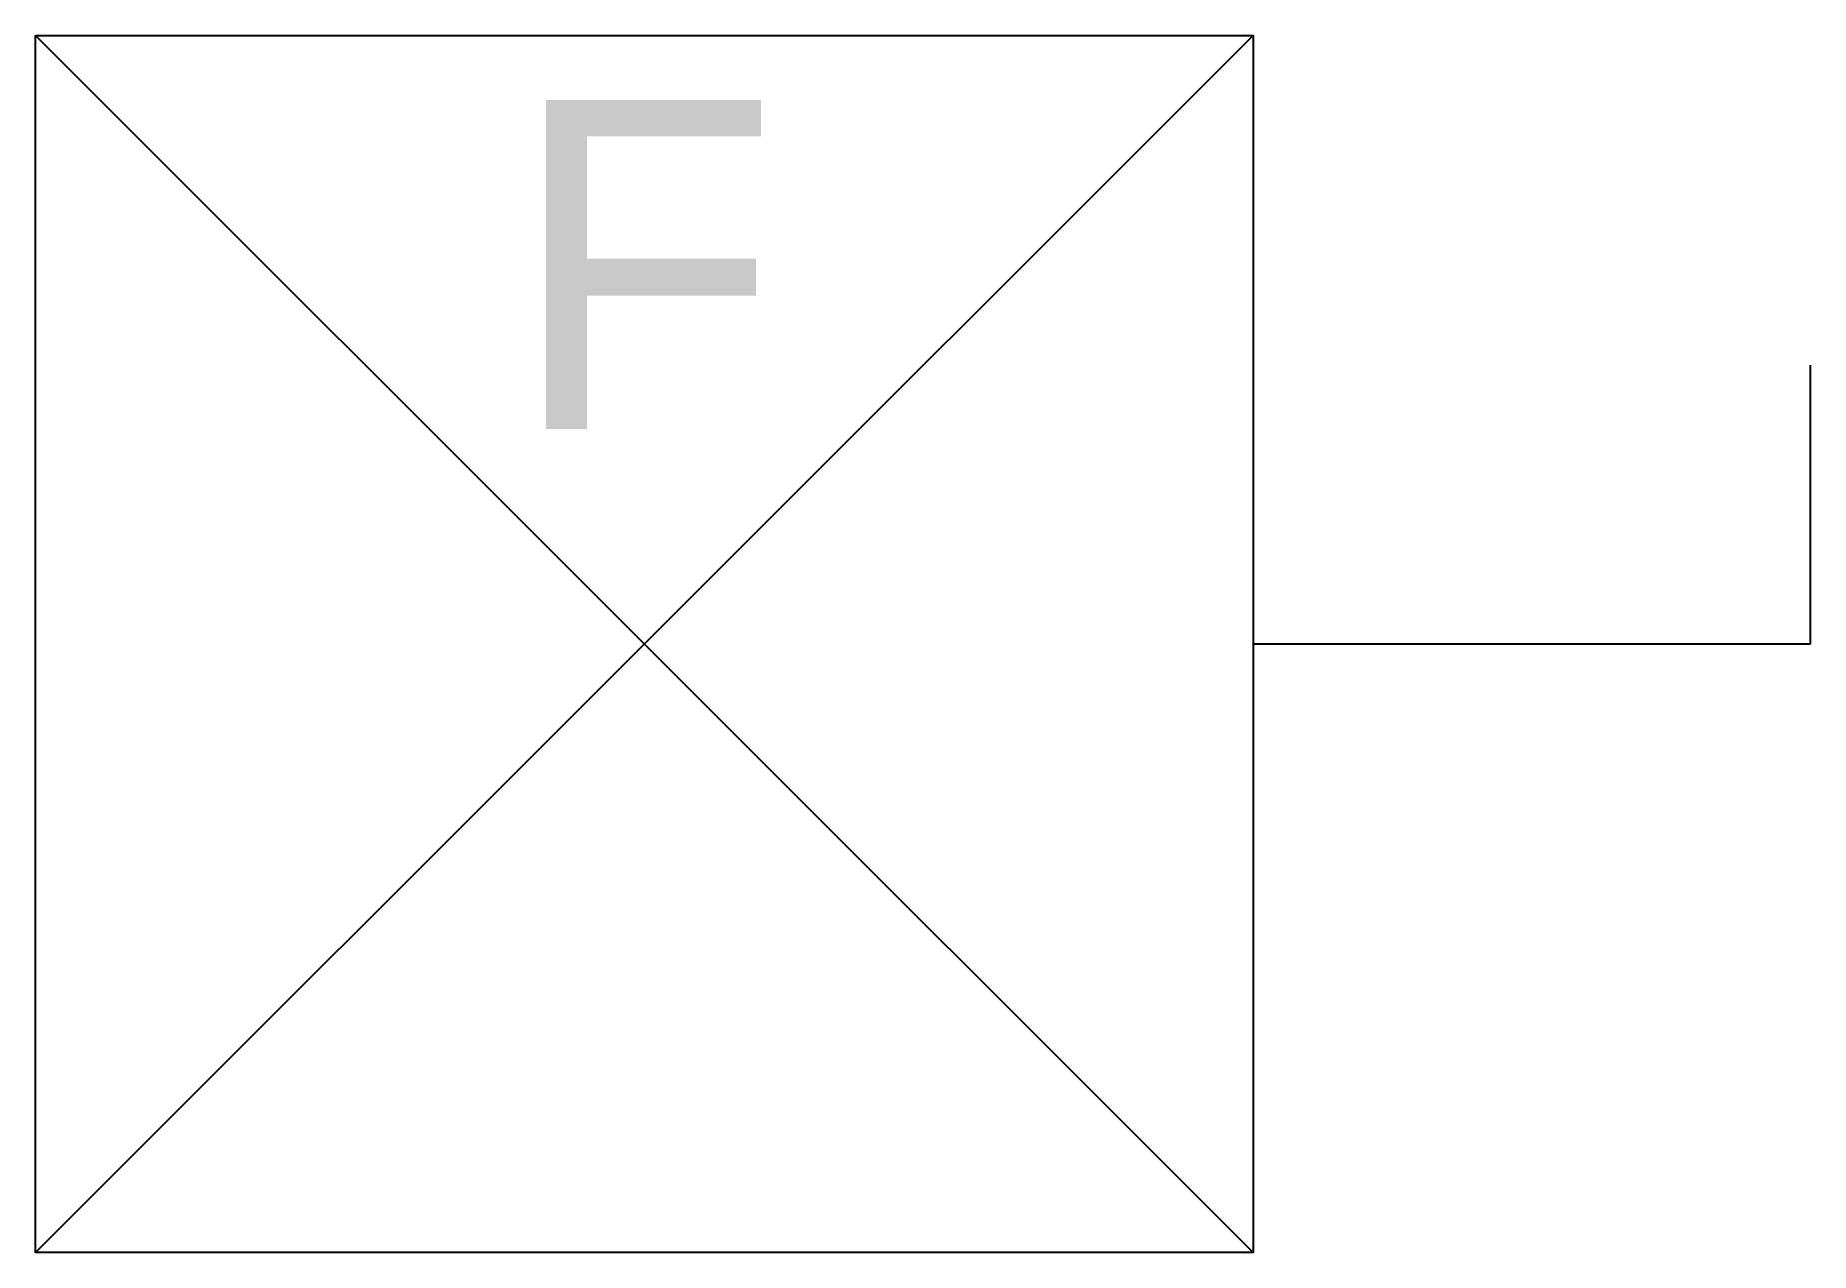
# Model space of a CAD drawing. Extents: x -0.105 to 0.194, y -0.094 to 0.111.
import ezdxf
from ezdxf.enums import TextEntityAlignment as Align

# ---------------------------------------------------------------- set-up
doc = ezdxf.new("R2010")
doc.units = 0
doc.header["$MEASUREMENT"] = 0
doc.layers.get('0').update_dxf_attribs({"linetype": 'CONTINUOUS'})

msp = doc.modelspace()

# ---------------------------------------------------------------- linework, layer by layer
for p, q in [((-0.10462, 0.11078), (0.10012, -0.09392)), ((-0.10462, -0.09392), (0.10012, 0.11078)), ((0.19387, 0.00843), (0.19387, 0.0553)), ((0.10012, 0.00843), (0.19387, 0.00843))]:
    msp.add_line(p, q)
msp.add_lwpolyline([(-0.10462, 0.11078), (0.10012, 0.11078), (0.10012, -0.09392), (-0.10462, -0.09392)], close=True)

# ---------------------------------------------------------------- texts
at = {"color": 0}
msp.add_text('F', height=0.05537, dxfattribs=at).set_placement((-0.00225, 0.07227), align=Align.MIDDLE_CENTER)

doc.saveas('drawing.dxf')
